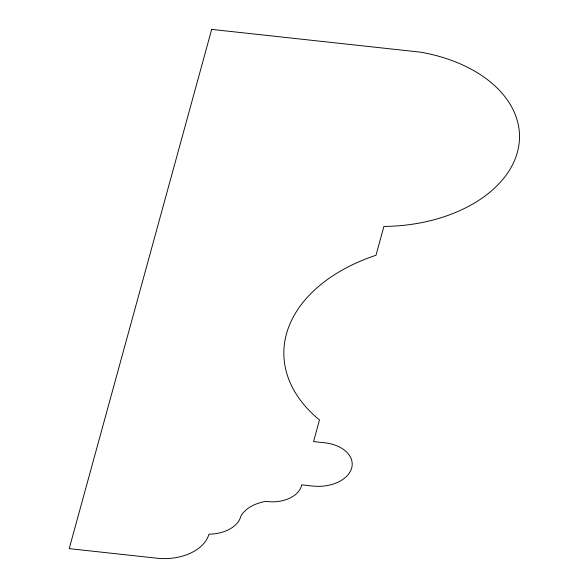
<?xml version="1.0" encoding="UTF-8"?>
<svg xmlns="http://www.w3.org/2000/svg" width="588" height="588" viewBox="0 0 588 588"><rect width="100%" height="100%" fill="white"/><g stroke="black" fill="none" stroke-linecap="round" stroke-linejoin="round"><path stroke-width="0.88" d="M211.68 29.4L69.208 548.641L157.092 558.225A44.651 29.238 -0.9 0 0 208.953 534.161A32.031 20.977 -0.9 0 0 240.845 516.176A35.192 23.042 -0.9 0 1 266.144 501.366A28.996 18.985 -0.9 0 0 301.681 484.85L312.522 486.033A33.501 21.932 -0.9 0 0 351.742 467.776A33.501 21.932 -0.9 0 0 323.672 442.683L313.558 441.581L319.49 419.942A165.228 108.185 -0.9 0 1 375.989 255.273L383.905 226.424A135.299 88.582 -0.9 0 0 518.249 148.691A135.299 88.582 -0.9 0 0 420.413 52.148L211.68 29.4"/></g></svg>
